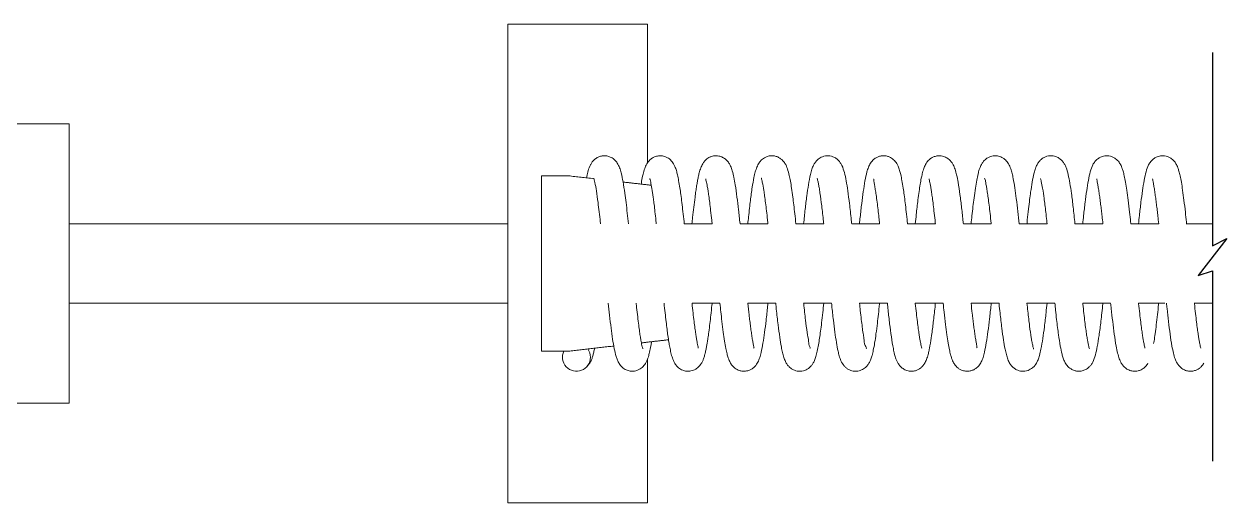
# Model space of a CAD drawing. Header units: inches. Extents: x 12.2 to 24.5, y 6.4 to 20.2.
# Drawn here: x 20.701 to 24.473, y 11.486 to 12.986 of the extents above; entities that cross this region are included whole.
import ezdxf

# ---------------------------------------------------------------- set-up
doc = ezdxf.new("R2010")
doc.units = ezdxf.units.IN
doc.header["$MEASUREMENT"] = 0

msp = doc.modelspace()

# ---------------------------------------------------------------- linework, layer by layer
at = {"color": 7, "linetype": 'Continuous', "lineweight": 15}
for p, q in [((22.218267, 12.986165), (22.248269, 12.986165)), ((22.218267, 12.986165), (22.218267, 12.611165)), ((22.295767, 12.986165), (22.248269, 12.986165)), ((22.655768, 12.986165), (22.295767, 12.986165)), ((22.655768, 12.986165), (22.655768, 12.550756)), ((20.843143, 11.798665), (20.843143, 12.673663)), ((22.218267, 12.611165), (22.218267, 11.861165)), ((22.323955, 11.961505), (22.323955, 12.510825)), ((22.655768, 11.935758), (22.655768, 11.486165)), ((22.218267, 11.861165), (22.218267, 11.486165)), ((22.218267, 11.486165), (22.248269, 11.486165)), ((22.295767, 11.486165), (22.248269, 11.486165)), ((22.655768, 11.486165), (22.295767, 11.486165))]:
    msp.add_line(p, q, dxfattribs=at)
for p, q in [((24.427347, 12.896747), (24.427347, 12.29192)), ((24.472504, 12.314489), (24.382191, 12.198823)), ((24.427347, 12.29192), (24.472504, 12.314489)), ((24.382191, 12.198823), (24.427347, 12.213519)), ((24.427347, 12.213519), (24.427347, 11.616565))]:
    msp.add_line(p, q)
for centre, radius, start, end in [((22.433267, 11.942415), 0.04375, 154.129296, 0.000115), ((22.43328, 11.94242), 0.043737, 359.993685, 36.38748)]:
    msp.add_arc(centre, radius, start, end, dxfattribs=at)
for points in [[(20.843143, 12.673663), (20.653392, 12.673663)], [(22.408268, 12.510825), (22.323955, 12.510825)], [(22.487223, 12.501828), (22.408268, 12.510825)], [(22.66778, 12.481258), (22.579481, 12.491318)], [(22.218267, 12.360539), (20.843143, 12.360539)], [(22.85852, 12.360539), (22.77111, 12.360539)], [(23.03352, 12.360539), (22.94612, 12.360539)], [(23.208523, 12.360539), (23.121123, 12.360539)], [(23.38351, 12.360539), (23.296109, 12.360539)], [(23.55852, 12.360539), (23.47111, 12.360539)], [(23.733535, 12.360539), (23.646109, 12.360539)], [(23.908524, 12.360539), (23.821095, 12.360539)], [(24.08351, 12.360539), (23.996122, 12.360539)], [(24.25852, 12.360539), (24.171115, 12.360539)], [(24.427347, 12.360539), (24.344945, 12.360539)], [(20.843143, 12.111789), (22.218267, 12.111789)], [(22.795498, 12.111789), (22.882922, 12.111789)], [(22.970504, 12.111789), (23.057925, 12.111789)], [(23.145502, 12.111789), (23.232926, 12.111789)], [(23.320512, 12.111789), (23.407948, 12.111789)], [(23.495499, 12.111789), (23.582921, 12.111789)], [(23.670511, 12.111789), (23.757917, 12.111789)], [(23.845514, 12.111789), (23.932927, 12.111789)], [(24.020503, 12.111789), (24.107944, 12.111789)], [(24.195501, 12.111789), (24.277429, 12.111789)], [(24.369332, 12.111789), (24.427347, 12.111789)], [(22.637009, 11.987567), (22.721912, 11.99724)], [(22.323955, 11.961505), (22.408268, 11.961505)], [(22.408268, 11.961505), (22.550296, 11.977688)], [(20.653392, 11.798665), (20.749581, 11.798665)], [(20.749581, 11.798665), (20.843143, 11.798665)]]:
    msp.add_open_spline(points, degree=1, dxfattribs=at)
for points, knots in [([(22.596125, 12.360539), (22.594979, 12.371605), (22.592612, 12.393985), (22.588894, 12.426091), (22.584655, 12.458856), (22.580037, 12.489682), (22.574755, 12.516282), (22.568903, 12.536048), (22.562424, 12.549797), (22.5551, 12.559065), (22.548303, 12.564828), (22.541034, 12.569321), (22.532995, 12.572318), (22.524327, 12.573742), (22.515761, 12.573708), (22.505967, 12.571661), (22.496679, 12.567317), (22.489466, 12.561835), (22.483625, 12.555724), (22.478832, 12.548875), (22.473214, 12.537681), (22.46844, 12.522825), (22.465945, 12.510444), (22.464725, 12.504391)], [0.536491692, 0.536491692, 0.536491692, 0.536491692, 0.581931122, 0.628410601, 0.668501704, 0.716869001, 0.75571738, 0.779161296, 0.800936788, 0.817358876, 0.826958527, 0.837209397, 0.85213379, 0.86163973, 0.872969111, 0.886928585, 0.902168392, 0.914440329, 0.923725343, 0.93660439, 0.948412661, 0.974777679, 1, 1, 1, 1]), ([(22.771124, 12.360539), (22.770891, 12.362781), (22.769555, 12.375583), (22.767179, 12.397845), (22.763878, 12.426056), (22.760711, 12.450691), (22.75749, 12.473566), (22.754084, 12.494255), (22.75042, 12.512364), (22.746649, 12.52728), (22.742658, 12.539042), (22.737981, 12.548379), (22.73325, 12.555273), (22.727855, 12.561133), (22.722231, 12.565557), (22.715847, 12.569262), (22.707674, 12.572517), (22.696423, 12.574238), (22.684154, 12.57273), (22.672888, 12.568153), (22.662164, 12.560261), (22.653122, 12.548505), (22.646424, 12.532882), (22.641544, 12.514506), (22.638144, 12.498135), (22.636501, 12.487806), (22.636035, 12.484874)], [0.521106784, 0.521106784, 0.521106784, 0.521106784, 0.530092056, 0.572437421, 0.61038686, 0.643354152, 0.671485313, 0.702502043, 0.726956337, 0.745138222, 0.763836097, 0.77635788, 0.786654399, 0.797084192, 0.808003696, 0.815042338, 0.826467267, 0.842887926, 0.859870978, 0.875120737, 0.890893561, 0.912440881, 0.93335404, 0.958296876, 0.988159709, 1, 1, 1, 1]), ([(22.946124, 12.360539), (22.946083, 12.360929), (22.944565, 12.375546), (22.941586, 12.403551), (22.936681, 12.443935), (22.931943, 12.477928), (22.927002, 12.505245), (22.922473, 12.52491), (22.917352, 12.539964), (22.911304, 12.551255), (22.904023, 12.560218), (22.894386, 12.567763), (22.882443, 12.572818), (22.86943, 12.57426), (22.857625, 12.572211), (22.848601, 12.568291), (22.842721, 12.564367), (22.83845, 12.560727), (22.83385, 12.555961), (22.828159, 12.547782), (22.822531, 12.535391), (22.818246, 12.521272), (22.814956, 12.506963), (22.812326, 12.493248), (22.809852, 12.47856), (22.807382, 12.461946), (22.804367, 12.439711), (22.800995, 12.412257), (22.797921, 12.384604), (22.796119, 12.367212), (22.795428, 12.360539)], [0.447124852, 0.447124852, 0.447124852, 0.447124852, 0.448462696, 0.497324451, 0.543329329, 0.587431464, 0.614542597, 0.638137657, 0.656328713, 0.668670685, 0.681704107, 0.695492305, 0.710066372, 0.725434569, 0.739557516, 0.750498538, 0.758810014, 0.76361307, 0.769647047, 0.781392707, 0.797439633, 0.815925238, 0.831715327, 0.847581911, 0.86362038, 0.882597002, 0.904956088, 0.940269493, 0.977085475, 1, 1, 1, 1]), ([(23.121123, 12.360539), (23.12111, 12.360669), (23.120029, 12.371081), (23.117944, 12.390837), (23.114768, 12.418675), (23.111415, 12.445463), (23.107988, 12.470401), (23.104306, 12.493027), (23.100272, 12.513279), (23.095503, 12.532102), (23.088651, 12.548102), (23.080682, 12.558467), (23.072986, 12.565213), (23.064297, 12.570234), (23.054434, 12.57321), (23.043189, 12.574073), (23.032302, 12.572183), (23.023015, 12.567962), (23.01638, 12.563401), (23.010696, 12.558131), (23.004303, 12.549874), (22.998356, 12.537904), (22.993498, 12.522509), (22.988672, 12.501361), (22.983618, 12.471648), (22.979308, 12.439382), (22.975575, 12.408492), (22.972867, 12.384039), (22.971175, 12.367769), (22.970424, 12.360539)], [0.446994451, 0.446994451, 0.446994451, 0.446994451, 0.447440446, 0.482756335, 0.514862704, 0.543160873, 0.574988242, 0.600857046, 0.621465442, 0.645521626, 0.667148617, 0.680348501, 0.689821789, 0.701962426, 0.714337849, 0.724683227, 0.740275465, 0.751473543, 0.759294425, 0.767692397, 0.777855916, 0.794800638, 0.813024686, 0.832910085, 0.86886738, 0.915951406, 0.944112918, 0.975169076, 1, 1, 1, 1]), ([(23.296123, 12.360539), (23.295721, 12.364406), (23.29437, 12.3773), (23.292113, 12.398341), (23.288521, 12.429082), (23.284394, 12.46115), (23.279309, 12.493675), (23.273854, 12.520103), (23.267814, 12.539264), (23.260853, 12.551806), (23.25483, 12.559291), (23.247038, 12.565972), (23.235113, 12.572308), (23.218215, 12.574922), (23.201035, 12.570335), (23.189094, 12.561891), (23.181395, 12.552987), (23.175727, 12.543276), (23.170774, 12.530559), (23.165428, 12.510269), (23.160239, 12.482148), (23.155091, 12.445767), (23.150079, 12.40492), (23.147026, 12.375777), (23.145429, 12.360539)], [0.448182062, 0.448182062, 0.448182062, 0.448182062, 0.461440719, 0.492395485, 0.5203551, 0.566989391, 0.602666484, 0.632575175, 0.659054283, 0.670721448, 0.68129481, 0.691648157, 0.70552896, 0.72686724, 0.748275003, 0.764450308, 0.776035234, 0.788185836, 0.802611385, 0.822440583, 0.859659582, 0.900067311, 0.947747669, 1, 1, 1, 1]), ([(23.471122, 12.360539), (23.470916, 12.362522), (23.469606, 12.37509), (23.467259, 12.397111), (23.46396, 12.425392), (23.460784, 12.450167), (23.457521, 12.473353), (23.454048, 12.494458), (23.450293, 12.512937), (23.446429, 12.528035), (23.442356, 12.539766), (23.436424, 12.55132), (23.429384, 12.560057), (23.421474, 12.566082), (23.414641, 12.569855), (23.405872, 12.572992), (23.394835, 12.574168), (23.383907, 12.572492), (23.374181, 12.568721), (23.364087, 12.562039), (23.354981, 12.551427), (23.348235, 12.537647), (23.342448, 12.519063), (23.337221, 12.493684), (23.332055, 12.460519), (23.327177, 12.422513), (23.323334, 12.388676), (23.321167, 12.367544), (23.320449, 12.360539)], [0.447021582, 0.447021582, 0.447021582, 0.447021582, 0.453830048, 0.490193559, 0.52268023, 0.551100668, 0.575527404, 0.60267213, 0.624162652, 0.639922189, 0.655905662, 0.666451844, 0.684207671, 0.693630128, 0.700264856, 0.710812082, 0.725243027, 0.737678569, 0.748232884, 0.760657411, 0.778670634, 0.795235456, 0.812760885, 0.84504454, 0.883659215, 0.927425762, 0.975943181, 1, 1, 1, 1]), ([(23.646125, 12.360539), (23.645922, 12.362489), (23.644184, 12.379141), (23.640892, 12.409729), (23.635738, 12.451232), (23.630723, 12.485647), (23.625536, 12.512209), (23.620851, 12.530433), (23.615523, 12.543934), (23.609166, 12.554128), (23.60124, 12.562686), (23.590393, 12.569971), (23.577104, 12.573953), (23.563946, 12.573724), (23.553218, 12.570568), (23.546432, 12.5669), (23.542109, 12.563813), (23.538163, 12.560527), (23.533003, 12.55501), (23.527074, 12.545799), (23.521585, 12.532872), (23.517431, 12.518152), (23.513851, 12.501618), (23.510556, 12.483204), (23.507168, 12.460682), (23.502984, 12.429081), (23.499027, 12.395244), (23.496448, 12.370197), (23.495454, 12.360539)], [0.446367943, 0.446367943, 0.446367943, 0.446367943, 0.453072791, 0.503645363, 0.551613073, 0.596151373, 0.622588919, 0.644173031, 0.660456753, 0.672013693, 0.68507849, 0.700087362, 0.716172875, 0.731741394, 0.74443066, 0.754072863, 0.757981005, 0.762594201, 0.771619065, 0.783702303, 0.799868088, 0.819474576, 0.835948146, 0.857733998, 0.88345955, 0.913857432, 0.966786228, 1, 1, 1, 1]), ([(23.821129, 12.360539), (23.819805, 12.37333), (23.817013, 12.399613), (23.812535, 12.437212), (23.807861, 12.471679), (23.803443, 12.498074), (23.799141, 12.517972), (23.794803, 12.53358), (23.788521, 12.548268), (23.779939, 12.559471), (23.771161, 12.566394), (23.76371, 12.57028), (23.756536, 12.572571), (23.748454, 12.573857), (23.740233, 12.573625), (23.732721, 12.571929), (23.727222, 12.569873), (23.719916, 12.566204), (23.713478, 12.561098), (23.708189, 12.554971), (23.705185, 12.550783), (23.702179, 12.545704), (23.698979, 12.538896), (23.695486, 12.529117), (23.691711, 12.514938), (23.687663, 12.495439), (23.683515, 12.470267), (23.679756, 12.442738), (23.676183, 12.413764), (23.673157, 12.386802), (23.671277, 12.368719), (23.670427, 12.360539)], [0.448616932, 0.448616932, 0.448616932, 0.448616932, 0.492415259, 0.538641681, 0.577582336, 0.610882028, 0.629766255, 0.646899292, 0.666014177, 0.683839065, 0.694272993, 0.703870722, 0.712300841, 0.719813776, 0.731661259, 0.740045869, 0.745941378, 0.751612978, 0.767861542, 0.773429748, 0.779166069, 0.785391256, 0.793507033, 0.80474837, 0.820710481, 0.843446639, 0.872556242, 0.907588371, 0.938077138, 0.971988371, 1, 1, 1, 1]), ([(23.996125, 12.360539), (23.995195, 12.369502), (23.993359, 12.386912), (23.989812, 12.418551), (23.985615, 12.452097), (23.980615, 12.486125), (23.975381, 12.513432), (23.970041, 12.533095), (23.964103, 12.546406), (23.958533, 12.555099), (23.950852, 12.563214), (23.939112, 12.570813), (23.92233, 12.574968), (23.904394, 12.571854), (23.891167, 12.563759), (23.88265, 12.554738), (23.876706, 12.545235), (23.871785, 12.533536), (23.866588, 12.515383), (23.86166, 12.490457), (23.857412, 12.462505), (23.853703, 12.4345), (23.850203, 12.405371), (23.847446, 12.380135), (23.845845, 12.364596), (23.845427, 12.360539)], [0.448634729, 0.448634729, 0.448634729, 0.448634729, 0.479339273, 0.508292797, 0.557121853, 0.594543396, 0.625455692, 0.651882362, 0.663714469, 0.674990785, 0.686904243, 0.701523197, 0.722091881, 0.744278632, 0.761626479, 0.774039858, 0.786255692, 0.799619459, 0.817158979, 0.85050808, 0.886127023, 0.913497013, 0.946767855, 0.986102748, 1, 1, 1, 1]), ([(24.171124, 12.360539), (24.170942, 12.362287), (24.16966, 12.374599), (24.167033, 12.399286), (24.163106, 12.43255), (24.158966, 12.463704), (24.154979, 12.489254), (24.151085, 12.509375), (24.147403, 12.524497), (24.143963, 12.535294), (24.140758, 12.54293), (24.13774, 12.548561), (24.132791, 12.556112), (24.125449, 12.56371), (24.115558, 12.56954), (24.106508, 12.572715), (24.095397, 12.574252), (24.084695, 12.572763), (24.074911, 12.568965), (24.06658, 12.563857), (24.05835, 12.555704), (24.049835, 12.542275), (24.043148, 12.522295), (24.03748, 12.495076), (24.032422, 12.463089), (24.027641, 12.426301), (24.023663, 12.391686), (24.02132, 12.369156), (24.020423, 12.360539)], [0.447067996, 0.447067996, 0.447067996, 0.447067996, 0.453070034, 0.489355929, 0.531881464, 0.567493128, 0.596715176, 0.620210809, 0.637486893, 0.649856728, 0.658881775, 0.665738634, 0.671647879, 0.689714703, 0.701160299, 0.710597911, 0.722309553, 0.739185735, 0.746778827, 0.758076815, 0.772309563, 0.785947184, 0.812043069, 0.843668895, 0.880973425, 0.922617955, 0.970404935, 1, 1, 1, 1]), ([(24.346124, 12.360539), (24.345942, 12.362287), (24.34466, 12.374599), (24.342033, 12.399286), (24.338106, 12.43255), (24.333967, 12.463704), (24.329979, 12.489254), (24.326085, 12.509375), (24.322403, 12.524497), (24.318964, 12.535294), (24.315758, 12.54293), (24.31274, 12.548561), (24.307791, 12.556112), (24.30045, 12.56371), (24.290558, 12.56954), (24.281508, 12.572715), (24.270397, 12.574252), (24.259695, 12.572763), (24.249911, 12.568965), (24.24158, 12.563857), (24.233351, 12.555704), (24.224835, 12.542275), (24.218148, 12.522295), (24.212481, 12.495076), (24.207422, 12.463089), (24.202641, 12.426301), (24.198664, 12.391686), (24.19632, 12.369156), (24.195424, 12.360539)], [0.447067996, 0.447067996, 0.447067996, 0.447067996, 0.453070034, 0.489355929, 0.531881464, 0.567493128, 0.596715176, 0.620210809, 0.637486893, 0.649856728, 0.658881775, 0.665738634, 0.671647879, 0.689714703, 0.701160299, 0.710597911, 0.722309553, 0.739185735, 0.746778827, 0.758076815, 0.772309563, 0.785947184, 0.812043069, 0.843668895, 0.880973425, 0.922617955, 0.970404935, 1, 1, 1, 1]), ([(22.48772, 12.503748), (22.487789, 12.50345), (22.488211, 12.501635), (22.489593, 12.497064), (22.492383, 12.484101), (22.496503, 12.460508), (22.500631, 12.429847), (22.504578, 12.397366), (22.507004, 12.375031), (22.508328, 12.362528), (22.508538, 12.360539)], [0, 0, 0, 0, 0.001210745, 0.007365074, 0.018866654, 0.053597393, 0.102048026, 0.141161819, 0.182966253, 0.190871794, 0.190871794, 0.190871794, 0.190871794]), ([(22.663216, 12.502262), (22.663208, 12.502168), (22.663121, 12.501098), (22.664829, 12.497347), (22.665908, 12.490077), (22.668062, 12.480306), (22.669993, 12.468763), (22.671935, 12.456325), (22.673997, 12.441713), (22.676272, 12.424521), (22.6789, 12.40299), (22.68134, 12.381173), (22.682911, 12.366495), (22.68354, 12.360539)], [0, 0, 0, 0, 0.000321201, 0.003657933, 0.013479653, 0.025593055, 0.037727934, 0.053456258, 0.068565802, 0.088113972, 0.112666457, 0.142623316, 0.163069448, 0.163069448, 0.163069448, 0.163069448]), ([(22.838714, 12.501535), (22.838713, 12.501041), (22.838711, 12.498632), (22.840414, 12.493857), (22.841789, 12.48621), (22.843786, 12.476174), (22.845912, 12.463144), (22.848363, 12.446458), (22.851144, 12.425642), (22.854224, 12.400326), (22.856669, 12.37811), (22.858138, 12.364327), (22.858539, 12.360539)], [0, 0, 0, 0, 0.001681482, 0.008210932, 0.017014878, 0.028285962, 0.043149507, 0.062123471, 0.085904597, 0.114904914, 0.149255586, 0.162266925, 0.162266925, 0.162266925, 0.162266925]), ([(23.012774, 12.503612), (23.012841, 12.503292), (23.013216, 12.501503), (23.014539, 12.497201), (23.017225, 12.48479), (23.020244, 12.467923), (23.023356, 12.446508), (23.026205, 12.425174), (23.029232, 12.400197), (23.031657, 12.378235), (23.033108, 12.364626), (23.03354, 12.360539)], [0, 0, 0, 0, 0.00111295, 0.006229998, 0.01532156, 0.044377657, 0.06462971, 0.089084111, 0.117748384, 0.150395206, 0.164404017, 0.164404017, 0.164404017, 0.164404017]), ([(23.187767, 12.503612), (23.187806, 12.503391), (23.188184, 12.501236), (23.189994, 12.495894), (23.191867, 12.48616), (23.194383, 12.472969), (23.198004, 12.449561), (23.201555, 12.422623), (23.205071, 12.392806), (23.207112, 12.373985), (23.208266, 12.363112), (23.208537, 12.360539)], [0, 0, 0, 0, 0.000763938, 0.007453033, 0.019141305, 0.034508861, 0.05322825, 0.099846061, 0.127102209, 0.155546765, 0.164363625, 0.164363625, 0.164363625, 0.164363625]), ([(23.364748, 12.500723), (23.36478, 12.500751), (23.365282, 12.501199), (23.364607, 12.496062), (23.366622, 12.492425), (23.367906, 12.480635), (23.370381, 12.467545), (23.372942, 12.449316), (23.375829, 12.428177), (23.378739, 12.404345), (23.381274, 12.381783), (23.382843, 12.367154), (23.383541, 12.360539)], [0, 0, 0, 0, 0.000136685, 0.0021866, 0.009205986, 0.021592954, 0.037922719, 0.056720378, 0.083828349, 0.111180652, 0.138754821, 0.161504272, 0.161504272, 0.161504272, 0.161504272]), ([(23.538841, 12.501357), (23.538778, 12.501321), (23.538228, 12.501014), (23.539974, 12.497709), (23.540048, 12.493116), (23.542264, 12.484836), (23.543959, 12.474724), (23.546161, 12.461703), (23.548534, 12.445153), (23.551283, 12.424531), (23.554317, 12.399506), (23.556719, 12.377671), (23.558156, 12.364169), (23.558539, 12.360539)], [0, 0, 0, 0, 0.000240263, 0.002075124, 0.009203007, 0.018632777, 0.02992492, 0.044729894, 0.063567469, 0.087124556, 0.115790224, 0.149713681, 0.162185903, 0.162185903, 0.162185903, 0.162185903]), ([(23.712917, 12.503321), (23.712868, 12.503381), (23.712273, 12.5041), (23.716378, 12.493611), (23.715922, 12.489259), (23.719293, 12.474026), (23.721442, 12.459476), (23.724202, 12.440537), (23.727092, 12.418033), (23.73023, 12.391519), (23.732337, 12.371919), (23.733471, 12.361169), (23.733537, 12.360539)], [0, 0, 0, 0, 0.000245813, 0.002938104, 0.01929214, 0.03277568, 0.050050547, 0.071418142, 0.097277797, 0.127643589, 0.162331844, 0.164490248, 0.164490248, 0.164490248, 0.164490248]), ([(23.888784, 12.501648), (23.888697, 12.501711), (23.887744, 12.502401), (23.890174, 12.496454), (23.890553, 12.489627), (23.895853, 12.467335), (23.898594, 12.444295), (23.901987, 12.419073), (23.904701, 12.395976), (23.906886, 12.376095), (23.908177, 12.363965), (23.908539, 12.360539)], [0, 0, 0, 0, 0.000338546, 0.003705722, 0.010867234, 0.035175331, 0.071418274, 0.094586955, 0.121176664, 0.151060747, 0.162823787, 0.162823787, 0.162823787, 0.162823787]), ([(24.064122, 12.501615), (24.064171, 12.5014), (24.064571, 12.49961), (24.065447, 12.494665), (24.067245, 12.485595), (24.069435, 12.472823), (24.07183, 12.457348), (24.074228, 12.440085), (24.076603, 12.421853), (24.078863, 12.403167), (24.081178, 12.382707), (24.082707, 12.368479), (24.083543, 12.360539)], [0, 0, 0, 0, 0.000963762, 0.008020125, 0.021960758, 0.041408988, 0.0646937, 0.09045368, 0.117642103, 0.145113847, 0.172781925, 0.207703734, 0.207703734, 0.207703734, 0.207703734]), ([(24.239123, 12.501615), (24.239171, 12.5014), (24.239571, 12.49961), (24.240447, 12.494665), (24.242246, 12.485595), (24.244436, 12.472823), (24.24683, 12.457348), (24.249228, 12.440085), (24.251604, 12.421853), (24.253863, 12.403167), (24.256179, 12.382707), (24.257707, 12.368479), (24.258543, 12.360539)], [0, 0, 0, 0, 0.000963762, 0.008020125, 0.021960758, 0.041408988, 0.0646937, 0.09045368, 0.117642103, 0.145113847, 0.172781925, 0.207703734, 0.207703734, 0.207703734, 0.207703734]), ([(22.532907, 12.111789), (22.534215, 12.099139), (22.536981, 12.073095), (22.541448, 12.03555), (22.546157, 12.000633), (22.551195, 11.970877), (22.556089, 11.948916), (22.561425, 11.933293), (22.567211, 11.921626), (22.576162, 11.910533), (22.588078, 11.902543), (22.600347, 11.898865), (22.610635, 11.898424), (22.618583, 11.899664), (22.625979, 11.90196), (22.632963, 11.905494), (22.641667, 11.912101), (22.647871, 11.91965), (22.652539, 11.927945), (22.65575, 11.935151), (22.65922, 11.945437), (22.662939, 11.960115), (22.666169, 11.975829), (22.667906, 11.986855), (22.668585, 11.991164)], [0.520277343, 0.520277343, 0.520277343, 0.520277343, 0.570557912, 0.62382633, 0.66976666, 0.709838409, 0.743155541, 0.758567072, 0.775013946, 0.794421934, 0.814234464, 0.830750566, 0.844445125, 0.854598188, 0.862406198, 0.874993823, 0.885304999, 0.905463932, 0.913002143, 0.922922674, 0.936600785, 0.955869676, 0.982754295, 1, 1, 1, 1]), ([(22.641038, 11.969261), (22.640977, 11.969642), (22.64068, 11.971512), (22.638379, 11.978998), (22.636276, 11.990777), (22.633475, 12.006679), (22.630971, 12.023786), (22.628126, 12.044826), (22.625042, 12.070038), (22.622515, 12.092836), (22.620979, 12.107222), (22.620496, 12.111789)], [0, 0, 0, 0, 0.001574692, 0.007732149, 0.031898384, 0.05038049, 0.073697091, 0.102504116, 0.137101832, 0.177439418, 0.196194436, 0.196194436, 0.196194436, 0.196194436]), ([(22.707912, 12.111789), (22.708956, 12.101722), (22.710996, 12.082388), (22.714086, 12.055215), (22.717016, 12.031607), (22.71987, 12.010407), (22.722646, 11.991777), (22.725811, 11.973556), (22.729273, 11.956826), (22.733843, 11.940282), (22.739534, 11.926448), (22.74636, 11.916137), (22.752869, 11.909714), (22.759407, 11.905055), (22.767462, 11.901068), (22.776321, 11.898872), (22.784995, 11.898505), (22.792423, 11.899373), (22.799972, 11.901643), (22.808969, 11.906356), (22.816238, 11.912597), (22.821658, 11.919041), (22.824678, 11.923248), (22.827135, 11.927404), (22.829815, 11.932962), (22.83287, 11.941015), (22.836054, 11.952155), (22.838904, 11.96461), (22.841266, 11.976736), (22.843414, 11.989093), (22.845707, 12.003762), (22.848518, 12.023909), (22.851581, 12.047933), (22.854818, 12.075854), (22.857103, 12.097022), (22.858386, 12.109582), (22.858611, 12.111789)], [0.447533595, 0.447533595, 0.447533595, 0.447533595, 0.482089183, 0.51391398, 0.540908147, 0.563309811, 0.586949752, 0.605213859, 0.626453095, 0.645256286, 0.663759983, 0.677280406, 0.687166999, 0.694807625, 0.704608963, 0.717691635, 0.725614768, 0.734153333, 0.743105974, 0.752369437, 0.768655532, 0.775389104, 0.781107312, 0.786314745, 0.791853426, 0.80215437, 0.815678539, 0.831380772, 0.84576796, 0.857854104, 0.874202617, 0.896457159, 0.927307706, 0.956893047, 0.992426387, 1, 1, 1, 1]), ([(22.815074, 11.971129), (22.814957, 11.972298), (22.814581, 11.976051), (22.812794, 11.982654), (22.811118, 11.991746), (22.809123, 12.002876), (22.806971, 12.016848), (22.804496, 12.03448), (22.801706, 12.056213), (22.798635, 12.082365), (22.796592, 12.101391), (22.795505, 12.11171), (22.795497, 12.111789)], [0, 0, 0, 0, 0.004679694, 0.015028788, 0.027181085, 0.041558329, 0.060114159, 0.08355168, 0.112559005, 0.147488875, 0.188553772, 0.188867426, 0.188867426, 0.188867426, 0.188867426]), ([(22.882911, 12.111789), (22.883857, 12.102657), (22.885855, 12.083715), (22.889273, 12.053451), (22.893104, 12.022994), (22.897127, 11.994763), (22.901081, 11.972051), (22.904881, 11.954576), (22.908435, 11.94179), (22.911755, 11.932774), (22.914848, 11.926317), (22.917831, 11.921324), (22.92304, 11.914115), (22.929633, 11.908016), (22.937917, 11.903233), (22.94491, 11.900353), (22.953749, 11.898544), (22.962589, 11.89862), (22.969897, 11.900004), (22.97681, 11.902333), (22.984724, 11.906516), (22.994222, 11.91461), (23.002373, 11.926689), (23.008215, 11.941603), (23.013394, 11.961376), (23.018373, 11.987722), (23.023245, 12.021323), (23.028057, 12.059876), (23.031423, 12.090477), (23.033269, 12.108491), (23.033607, 12.111789)], [0.44692834, 0.44692834, 0.44692834, 0.44692834, 0.478295202, 0.512006411, 0.550987311, 0.583175878, 0.609428951, 0.629737369, 0.644255098, 0.654735603, 0.662519575, 0.668685719, 0.674577381, 0.692898848, 0.698713335, 0.707226074, 0.718623076, 0.729292505, 0.737217967, 0.743942025, 0.754152871, 0.767611302, 0.786160205, 0.803268107, 0.822135912, 0.855929935, 0.894819367, 0.938129574, 0.988672775, 1, 1, 1, 1]), ([(22.989943, 11.970561), (22.989945, 11.970541), (22.990001, 11.969884), (22.989, 11.975757), (22.988286, 11.97875), (22.986057, 11.990959), (22.983883, 12.00391), (22.981451, 12.020306), (22.979055, 12.037871), (22.976708, 12.05631), (22.973789, 12.081008), (22.971791, 12.099519), (22.970498, 12.111789)], [0, 0, 0, 0, 0.000064352, 0.002185142, 0.009442235, 0.021820088, 0.038085632, 0.056960913, 0.077533967, 0.098924282, 0.120375297, 0.162518049, 0.162518049, 0.162518049, 0.162518049]), ([(23.057909, 12.111789), (23.058547, 12.105643), (23.060936, 12.082931), (23.064959, 12.047215), (23.070151, 12.007624), (23.07474, 11.978841), (23.079044, 11.957963), (23.083117, 11.94252), (23.087856, 11.92992), (23.093597, 11.919855), (23.100454, 11.911631), (23.110661, 11.903763), (23.125988, 11.897992), (23.144314, 11.898703), (23.15939, 11.905849), (23.168727, 11.914425), (23.174976, 11.922987), (23.179969, 11.932804), (23.18453, 11.946059), (23.188559, 11.962634), (23.192251, 11.981823), (23.195546, 12.002505), (23.198732, 12.025476), (23.202104, 12.05219), (23.205454, 12.081485), (23.207583, 12.101947), (23.208608, 12.111789)], [0.448415419, 0.448415419, 0.448415419, 0.448415419, 0.469476762, 0.526267099, 0.570933005, 0.605588379, 0.625597202, 0.643574604, 0.659999216, 0.671323636, 0.682919074, 0.69627206, 0.714843013, 0.737608041, 0.756714219, 0.770497059, 0.780418458, 0.792712197, 0.80788711, 0.828101806, 0.850814478, 0.874486745, 0.899487801, 0.92986817, 0.966271131, 1, 1, 1, 1]), ([(23.165235, 11.970763), (23.165307, 11.970864), (23.166171, 11.972072), (23.161636, 11.979766), (23.161469, 11.995346), (23.155296, 12.023805), (23.152037, 12.054076), (23.148411, 12.08425), (23.14655, 12.101795), (23.145551, 12.111298), (23.1455, 12.111789)], [0, 0, 0, 0, 0.000418025, 0.005005058, 0.024935624, 0.056991085, 0.102059067, 0.12970823, 0.160673618, 0.16235863, 0.16235863, 0.16235863, 0.16235863]), ([(23.232911, 12.111789), (23.233186, 12.109154), (23.235037, 12.091451), (23.238326, 12.061076), (23.243128, 12.02261), (23.24779, 11.990143), (23.252351, 11.965343), (23.256953, 11.946311), (23.262295, 11.930482), (23.269731, 11.917817), (23.27847, 11.90917), (23.285648, 11.904279), (23.293073, 11.901021), (23.301774, 11.898796), (23.3106, 11.898382), (23.319557, 11.89985), (23.326803, 11.902318), (23.333454, 11.905897), (23.339274, 11.910278), (23.343827, 11.914875), (23.347408, 11.919437), (23.350382, 11.924007), (23.353475, 11.929841), (23.356819, 11.938018), (23.360455, 11.949877), (23.364387, 11.966733), (23.368507, 11.989131), (23.372658, 12.017216), (23.376519, 12.047296), (23.38013, 12.078627), (23.382371, 12.0996), (23.383537, 12.110981), (23.38362, 12.111789)], [0.448296436, 0.448296436, 0.448296436, 0.448296436, 0.457323612, 0.508955566, 0.55241607, 0.589426122, 0.620725409, 0.638315202, 0.656110928, 0.677564875, 0.687544215, 0.697805983, 0.706985195, 0.715032793, 0.728314547, 0.736722815, 0.745852547, 0.754268065, 0.762357574, 0.770591185, 0.776238768, 0.782099848, 0.789150304, 0.798709092, 0.812158113, 0.831377335, 0.857665927, 0.889750077, 0.928119, 0.961012026, 0.997231814, 1, 1, 1, 1]), ([(23.341071, 11.969146), (23.341106, 11.969171), (23.343864, 11.971166), (23.333784, 11.984332), (23.335648, 11.998734), (23.331444, 12.01856), (23.329068, 12.038357), (23.325937, 12.062203), (23.323133, 12.087101), (23.321311, 12.104073), (23.320496, 12.111789)], [0, 0, 0, 0, 0.000148866, 0.011554455, 0.037250106, 0.055765734, 0.07853529, 0.105833237, 0.13758413, 0.164042897, 0.164042897, 0.164042897, 0.164042897]), ([(23.407905, 12.111789), (23.408643, 12.104692), (23.410916, 12.08319), (23.414873, 12.048031), (23.420119, 12.007617), (23.425254, 11.97564), (23.430285, 11.95273), (23.434215, 11.93922), (23.438364, 11.929132), (23.443143, 11.920661), (23.450028, 11.912257), (23.459924, 11.904387), (23.472647, 11.899152), (23.486165, 11.898136), (23.497796, 11.900581), (23.505396, 11.904126), (23.510008, 11.907106), (23.513099, 11.909445), (23.516431, 11.912404), (23.52118, 11.91759), (23.527036, 11.926552), (23.53246, 11.939556), (23.536479, 11.95376), (23.539364, 11.966839), (23.542923, 11.985532), (23.547237, 12.013674), (23.552379, 12.05401), (23.556151, 12.087742), (23.558177, 12.107689), (23.558593, 12.111789)], [0.446470328, 0.446470328, 0.446470328, 0.446470328, 0.470875067, 0.520422519, 0.567484359, 0.610265163, 0.631139704, 0.647687812, 0.658313402, 0.668382126, 0.680848543, 0.695241687, 0.711200986, 0.727143364, 0.740858151, 0.751405902, 0.755628592, 0.759626318, 0.764653949, 0.770849739, 0.783629972, 0.801028773, 0.818828958, 0.834069521, 0.846827056, 0.883909816, 0.931423282, 0.985904685, 1, 1, 1, 1]), ([(23.515197, 11.970943), (23.51524, 11.970903), (23.516161, 11.97004), (23.513724, 11.977249), (23.513433, 11.980922), (23.511223, 11.990637), (23.509435, 12.001238), (23.507159, 12.015435), (23.50468, 12.033165), (23.50183, 12.055151), (23.498719, 12.081616), (23.496634, 12.10101), (23.49552, 12.111587), (23.495498, 12.111789)], [0, 0, 0, 0, 0.000194863, 0.004123683, 0.012257719, 0.022050469, 0.034385319, 0.050385031, 0.070629222, 0.095752316, 0.12605001, 0.161691279, 0.162384544, 0.162384544, 0.162384544, 0.162384544]), ([(23.582912, 12.111789), (23.583883, 12.102418), (23.586223, 12.080215), (23.589995, 12.047308), (23.594175, 12.015077), (23.598109, 11.988682), (23.601945, 11.967732), (23.605595, 11.95174), (23.609013, 11.940048), (23.612222, 11.931699), (23.615246, 11.925594), (23.620034, 11.917762), (23.625742, 11.911388), (23.632416, 11.906466), (23.637359, 11.903492), (23.64507, 11.900213), (23.655659, 11.898216), (23.666789, 11.899043), (23.676897, 11.902212), (23.686136, 11.907436), (23.695351, 11.915988), (23.702871, 11.927838), (23.708426, 11.942337), (23.713604, 11.962313), (23.718658, 11.989426), (23.723658, 12.024349), (23.728517, 12.063873), (23.731754, 12.093513), (23.733424, 12.109961), (23.73361, 12.111789)], [0.446878373, 0.446878373, 0.446878373, 0.446878373, 0.479071286, 0.523166185, 0.560056964, 0.590128101, 0.61434596, 0.632817338, 0.646155286, 0.655934026, 0.663345217, 0.669396387, 0.687293321, 0.692033568, 0.697711732, 0.706969608, 0.720526808, 0.734109853, 0.744666167, 0.756500679, 0.77007861, 0.787206067, 0.803937806, 0.822963991, 0.857653625, 0.898119764, 0.943507399, 0.993721146, 1, 1, 1, 1]), ([(23.68927, 11.971631), (23.689221, 11.971683), (23.6885, 11.972441), (23.689358, 11.976574), (23.686869, 11.983558), (23.685455, 11.995281), (23.682922, 12.009734), (23.680638, 12.026278), (23.678283, 12.04377), (23.676068, 12.061623), (23.67343, 12.084302), (23.67163, 12.101019), (23.670496, 12.111789)], [0, 0, 0, 0, 0.000242474, 0.003551779, 0.012371663, 0.026160959, 0.043416255, 0.062755405, 0.083227735, 0.103819846, 0.124292835, 0.161340268, 0.161340268, 0.161340268, 0.161340268]), ([(23.757913, 12.111789), (23.758001, 12.110943), (23.759057, 12.100783), (23.761815, 12.074661), (23.766226, 12.03704), (23.771382, 11.999144), (23.776069, 11.971647), (23.780608, 11.951479), (23.785184, 11.936361), (23.790748, 11.924245), (23.797212, 11.915217), (23.804258, 11.908428), (23.814604, 11.901862), (23.830087, 11.897514), (23.847976, 11.899841), (23.861823, 11.907692), (23.870165, 11.916167), (23.875991, 11.924721), (23.880927, 11.935134), (23.885575, 11.94982), (23.890628, 11.972185), (23.895608, 12.0021), (23.900703, 12.040363), (23.905033, 12.077267), (23.907567, 12.101964), (23.908575, 12.111789)], [0.448471768, 0.448471768, 0.448471768, 0.448471768, 0.451369468, 0.483290282, 0.538003994, 0.580472044, 0.613645047, 0.633043038, 0.650901915, 0.667416073, 0.67821779, 0.688560691, 0.700577767, 0.719671451, 0.74214819, 0.760086676, 0.772933177, 0.782362328, 0.79525138, 0.812052468, 0.834765651, 0.873356445, 0.915378287, 0.966335171, 1, 1, 1, 1]), ([(23.866439, 11.968294), (23.866444, 11.968287), (23.866901, 11.967599), (23.864338, 11.974335), (23.864155, 11.977848), (23.861135, 11.990441), (23.857941, 12.010301), (23.854316, 12.035386), (23.850861, 12.063234), (23.848124, 12.08712), (23.846366, 12.103524), (23.845496, 12.111789)], [0, 0, 0, 0, 0.000028819, 0.002782374, 0.011259147, 0.024118702, 0.040567492, 0.083041007, 0.108635223, 0.136529184, 0.164839065, 0.164839065, 0.164839065, 0.164839065]), ([(23.93291, 12.111789), (23.933664, 12.104527), (23.935451, 12.087584), (23.938277, 12.062067), (23.9414, 12.036371), (23.945095, 12.008516), (23.949326, 11.980844), (23.954304, 11.956335), (23.959013, 11.939729), (23.963967, 11.927413), (23.971519, 11.915352), (23.981905, 11.906087), (23.99337, 11.900698), (24.003176, 11.898629), (24.011756, 11.898582), (24.020441, 11.899994), (24.028496, 11.902987), (24.035746, 11.907462), (24.041588, 11.912403), (24.047191, 11.918894), (24.054551, 11.931076), (24.06103, 11.950612), (24.066811, 11.978541), (24.072274, 12.013747), (24.076729, 12.048865), (24.080507, 12.082175), (24.082536, 12.101105), (24.083567, 12.111257), (24.083621, 12.111789)], [0.4473103, 0.4473103, 0.4473103, 0.4473103, 0.472240042, 0.505484853, 0.534972088, 0.560622421, 0.601432381, 0.630542628, 0.645951753, 0.660315673, 0.675740022, 0.694163887, 0.706918905, 0.718606871, 0.728096878, 0.736055193, 0.74855249, 0.757134871, 0.765036156, 0.774593431, 0.786278018, 0.813406317, 0.844275202, 0.883711462, 0.934992575, 0.965154924, 0.998177091, 1, 1, 1, 1]), ([(24.041243, 11.968712), (24.041281, 11.968661), (24.041787, 11.967981), (24.03976, 11.973194), (24.039098, 11.978994), (24.035138, 11.995545), (24.032559, 12.013077), (24.029785, 12.032157), (24.026913, 12.054553), (24.023828, 12.080638), (24.021731, 12.100117), (24.020596, 12.110871), (24.020499, 12.111789)], [0, 0, 0, 0, 0.000201524, 0.002678201, 0.009048829, 0.033076538, 0.050647936, 0.072173118, 0.097947239, 0.127875232, 0.161584133, 0.164728443, 0.164728443, 0.164728443, 0.164728443]), ([(24.107907, 12.111789), (24.108468, 12.106405), (24.110497, 12.087146), (24.114087, 12.054652), (24.119101, 12.015129), (24.124096, 11.982115), (24.129314, 11.956519), (24.134206, 11.938694), (24.140133, 11.925142), (24.147491, 11.914802), (24.156365, 11.906721), (24.167628, 11.900758), (24.180541, 11.8981), (24.192957, 11.899177), (24.202919, 11.902721), (24.209232, 11.906484), (24.213488, 11.909757), (24.21745, 11.913391), (24.221509, 11.91801), (24.223756, 11.921989), (24.224704, 11.923668)], [0.572122352, 0.572122352, 0.572122352, 0.572122352, 0.595798918, 0.656826612, 0.715109448, 0.770058782, 0.802827791, 0.829324706, 0.85079679, 0.867135344, 0.884482548, 0.902823145, 0.922206543, 0.941327418, 0.956579268, 0.968074774, 0.973320226, 0.980043379, 0.991583045, 1, 1, 1, 1]), ([(24.215375, 11.970664), (24.215431, 11.970807), (24.215812, 11.971787), (24.214227, 11.974992), (24.213529, 11.980599), (24.21153, 11.988985), (24.209665, 11.999863), (24.207374, 12.01398), (24.204847, 12.031909), (24.201959, 12.054099), (24.198801, 12.080883), (24.196674, 12.100634), (24.195532, 12.111465), (24.195497, 12.111789)], [0, 0, 0, 0, 0.000517186, 0.003549297, 0.011003784, 0.020379111, 0.032714764, 0.048800019, 0.06920042, 0.09458022, 0.125240953, 0.161332836, 0.162445276, 0.162445276, 0.162445276, 0.162445276]), ([(24.242767, 11.985795), (24.2432, 11.988271), (24.244953, 11.998275), (24.247671, 12.017725), (24.2513, 12.045392), (24.254853, 12.076125), (24.257277, 12.098697), (24.25849, 12.110552), (24.258617, 12.111789)], [0, 0, 0, 0, 0.05935754, 0.23989663, 0.46378692, 0.71851027, 0.97063581, 1, 1, 1, 1]), ([(24.282908, 12.111789), (24.283468, 12.106405), (24.285497, 12.087146), (24.289087, 12.054652), (24.294101, 12.015129), (24.299097, 11.982115), (24.304314, 11.956519), (24.309206, 11.938694), (24.315133, 11.925142), (24.322492, 11.914802), (24.331365, 11.906721), (24.342628, 11.900758), (24.355541, 11.8981), (24.367957, 11.899177), (24.37792, 11.902721), (24.384232, 11.906484), (24.388488, 11.909757), (24.39245, 11.913391), (24.396509, 11.91801), (24.398757, 11.921989), (24.399704, 11.923668)], [0.572122352, 0.572122352, 0.572122352, 0.572122352, 0.595798918, 0.656826612, 0.715109448, 0.770058782, 0.802827791, 0.829324706, 0.85079679, 0.867135344, 0.884482548, 0.902823145, 0.922206543, 0.941327418, 0.956579268, 0.968074774, 0.973320226, 0.980043379, 0.991583045, 1, 1, 1, 1]), ([(24.390375, 11.970664), (24.390431, 11.970807), (24.390812, 11.971787), (24.389228, 11.974992), (24.388529, 11.980599), (24.38653, 11.988985), (24.384665, 11.999863), (24.382374, 12.01398), (24.379847, 12.031909), (24.376959, 12.054099), (24.373801, 12.080883), (24.371675, 12.100634), (24.370532, 12.111465), (24.370498, 12.111789)], [0, 0, 0, 0, 0.000517186, 0.003549297, 0.011003784, 0.020379111, 0.032714764, 0.048800019, 0.06920042, 0.09458022, 0.125240953, 0.161332836, 0.162445276, 0.162445276, 0.162445276, 0.162445276]), ([(22.465169, 11.913124), (22.465353, 11.913277), (22.467685, 11.915203), (22.47127, 11.919467), (22.475785, 11.925491), (22.479688, 11.932824), (22.483115, 11.941783), (22.486145, 11.952795), (22.48851, 11.962548), (22.489577, 11.96869), (22.489945, 11.97081)], [0, 0, 0, 0, 0.01122165, 0.1417338, 0.25912335, 0.36397742, 0.52985615, 0.70775895, 0.89918382, 1, 1, 1, 1])]:
    msp.add_open_spline(points, degree=3, knots=knots, dxfattribs=at)

doc.saveas('drawing.dxf')
